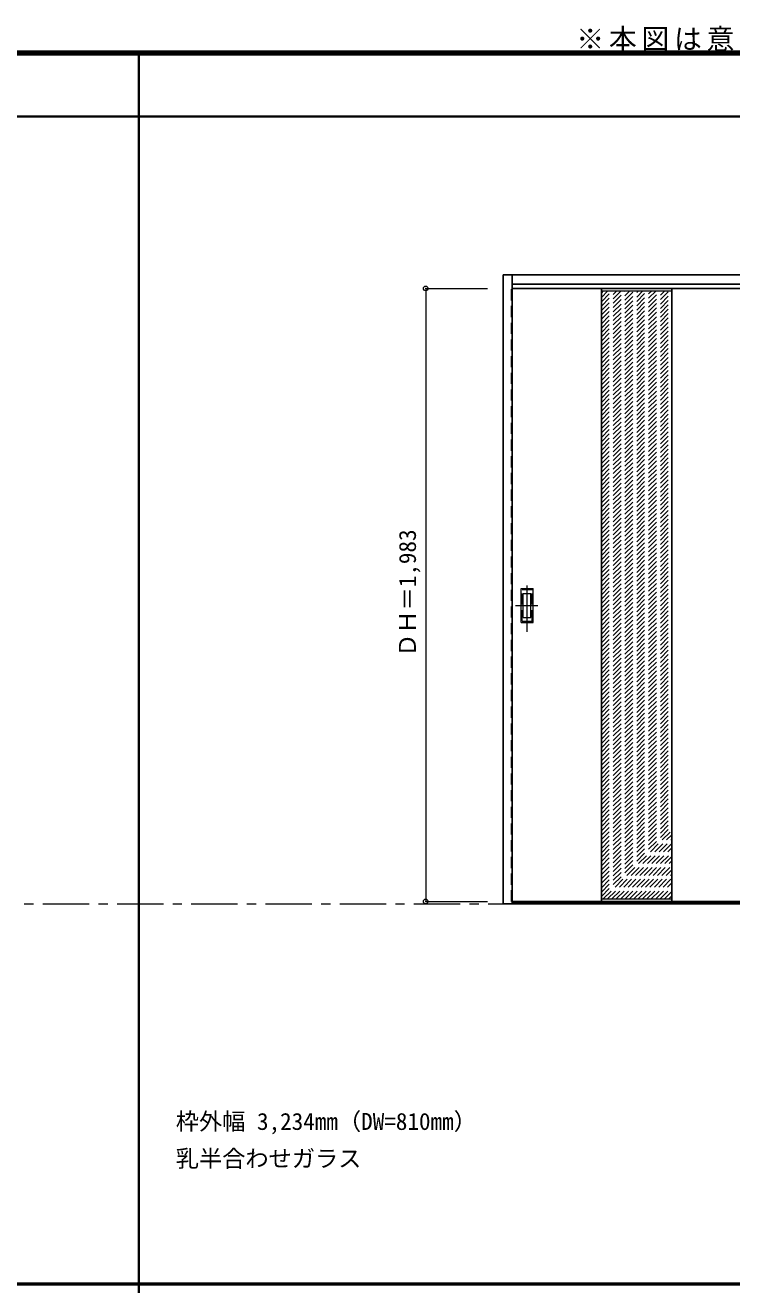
# Model space of a CAD drawing. Units: millimetres, scale not verified. Extents: x -6000 to 5700, y -4307 to 4260.
# Drawn here: x -267 to 2018, y 186 to 4260 of the extents above; entities that cross this region are included whole.
import ezdxf
from ezdxf.enums import TextEntityAlignment as Align

# ---------------------------------------------------------------- set-up
doc = ezdxf.new("R2010")
doc.units = ezdxf.units.MM
doc.header["$LTSCALE"] = 30
doc.header["$PDMODE"] = 32
doc.header["$PDSIZE"] = 15
doc.linetypes.add('CHAIN1', pattern=[8, 5, -1, 1, -1])
doc.linetypes.add('DASHED1', pattern=[1.8, 1.2, -0.6])
for name, color, linetype, lineweight in [('0-1_通り芯', 7, 'CHAIN1', 18), ('0-2_扉', 4, 'DASHED1', 9), ('0-4_枠', 3, 'Continuous', 25), ('0-6_引手', 7, 'Continuous', 18), ('0-B_寸法', 7, 'Continuous', 9), ('0-C_ハッチ', 4, 'DASHED1', 9), ('F-1_枠', 6, 'Continuous', 40)]:
    doc.layers.add(name, color=color, linetype=linetype, lineweight=lineweight)
doc.layers.add('0-A_文字', color=7, linetype='Continuous')
doc.styles.add('ＭＳ ゴシック', font='')
doc.styles.get('ＭＳ ゴシック').set_extended_font_data('MS Gothic')

msp = doc.modelspace()

# ---------------------------------------------------------------- linework, layer by layer
at = {"layer": '0-1_通り芯'}
msp.add_line((-5490, 1418), (5690, 1418), dxfattribs=at)
at = {"layer": '0-2_扉'}
for p, q in [((1305, 1426), (1305, 3409)), ((1308, 3409), (1305, 3409)), ((1308, 1426), (1305, 1426))]:
    msp.add_line(p, q, dxfattribs=at)
at = {"layer": '0-2_扉', "color": 3, "linetype": 'Continuous', "lineweight": 25}
for p, q in [((2115, 3409), (1308, 3409)), ((1596, 3409), (1596, 1426)), ((1824, 3409), (1824, 1426)), ((2115, 1426), (1308, 1426))]:
    msp.add_line(p, q, dxfattribs=at)
at = {"layer": '0-2_扉', "color": 7, "linetype": 'Continuous', "lineweight": 18}
for p, q in [((1596, 3401), (1824, 3401)), ((1596, 1434), (1824, 1434))]:
    msp.add_line(p, q, dxfattribs=at)
at = {"layer": '0-4_枠'}
for p, q in [((1278, 1418), (1278, 3453)), ((1278, 3453), (4512, 3453)), ((1308, 1418), (1308, 3453)), ((1308, 3423), (4482, 3423)), ((1308, 1418), (1278, 1418)), ((4482, 1421), (1308, 1421)), ((4482, 1418), (1308, 1418))]:
    msp.add_line(p, q, dxfattribs=at)
at = {"layer": '0-6_引手', "linetype": 'CHAIN1'}
for p, q in [((1356, 2298.27), (1356, 2469.12)), ((1317.93, 2383.5), (1390.43, 2383.5))]:
    msp.add_line(p, q, dxfattribs=at)
at = {"layer": '0-6_引手'}
for p, q in [((1337, 2438.5), (1375, 2438.5)), ((1337, 2328.5), (1337, 2438.5)), ((1343.5, 2422.5), (1368.5, 2422.5)), ((1343.5, 2344.5), (1343.5, 2422.5)), ((1368.5, 2344.5), (1368.5, 2422.5)), ((1375, 2328.5), (1375, 2438.5)), ((1337, 2328.5), (1375, 2328.5)), ((1343.5, 2344.5), (1368.5, 2344.5))]:
    msp.add_line(p, q, dxfattribs=at)
at = {"layer": '0-6_引手', "linetype": 'DASHED1'}
for p, q in [((1372, 2332.5), (1372, 2434.5)), ((1340, 2332.5), (1372, 2332.5))]:
    msp.add_line(p, q, dxfattribs=at)
msp.add_lwpolyline([(1340, 2332.5), (1340, 2434.5), (1372, 2434.5)], dxfattribs=at)
at = {"layer": '0-B_寸法', "color": 4}
for p, q in [((1028, 3409), (1228, 3409)), ((1028, 3409), (1028, 1426)), ((1028, 1426), (1228, 1426))]:
    msp.add_line(p, q, dxfattribs=at)
at = {"layer": '0-B_寸法'}
for p in [(1028, 3409), (1028, 1426)]:
    msp.add_point(p, dxfattribs=at)
at = {"layer": '0-C_ハッチ'}
for p, q in [((1596, 3181.64), (1815.36, 3401)), ((1596, 3195.79), (1801.21, 3401)), ((1596, 3209.93), (1787.07, 3401)), ((1596, 3224.07), (1772.93, 3401)), ((1596, 3238.21), (1758.79, 3401)), ((1596, 3252.35), (1744.65, 3401)), ((1596, 3266.5), (1730.5, 3401)), ((1596, 3280.64), (1716.36, 3401)), ((1596, 3294.78), (1702.22, 3401)), ((1596, 3308.92), (1688.08, 3401)), ((1596, 3323.06), (1673.93, 3401)), ((1596, 3337.21), (1659.79, 3401)), ((1596, 3351.35), (1645.65, 3401)), ((1596, 3365.49), (1631.51, 3401)), ((1596, 3379.63), (1617.37, 3401)), ((1596, 3393.78), (1603.22, 3401)), ((1596, 3167.5), (1824, 3395.5)), ((1596, 3153.36), (1824, 3381.36)), ((1596, 3139.22), (1824, 3367.22)), ((1596, 3125.07), (1824, 3353.07)), ((1596, 3110.93), (1824, 3338.93)), ((1596, 3096.79), (1824, 3324.79)), ((1596, 3082.65), (1824, 3310.65)), ((1596, 3068.51), (1824, 3296.51)), ((1596, 3054.36), (1824, 3282.36)), ((1596, 3040.22), (1824, 3268.22)), ((1596, 3026.08), (1824, 3254.08)), ((1596, 3011.94), (1824, 3239.94)), ((1596, 2997.8), (1824, 3225.8)), ((1596, 2983.65), (1824, 3211.65)), ((1596, 2969.51), (1824, 3197.51)), ((1596, 2955.37), (1824, 3183.37)), ((1596, 2941.23), (1824, 3169.23)), ((1596, 2927.08), (1824, 3155.08)), ((1596, 2912.94), (1824, 3140.94)), ((1596, 2898.8), (1824, 3126.8)), ((1596, 2884.66), (1824, 3112.66)), ((1596, 2870.52), (1824, 3098.52)), ((1596, 2856.37), (1824, 3084.37)), ((1596, 2842.23), (1824, 3070.23)), ((1596, 2828.09), (1824, 3056.09)), ((1596, 2813.95), (1824, 3041.95)), ((1596, 2799.81), (1824, 3027.81)), ((1596, 2785.66), (1824, 3013.66)), ((1596, 2771.52), (1824, 2999.52)), ((1596, 2757.38), (1824, 2985.38)), ((1596, 2743.24), (1824, 2971.24)), ((1596, 2729.09), (1824, 2957.09)), ((1596, 2714.95), (1824, 2942.95)), ((1596, 2700.81), (1824, 2928.81)), ((1596, 2686.67), (1824, 2914.67)), ((1596, 2672.53), (1824, 2900.53)), ((1596, 2658.38), (1824, 2886.38)), ((1596, 2644.24), (1824, 2872.24)), ((1596, 2630.1), (1824, 2858.1)), ((1596, 2615.96), (1824, 2843.96)), ((1596, 2601.82), (1824, 2829.82)), ((1596, 2587.67), (1824, 2815.67)), ((1596, 2573.53), (1824, 2801.53)), ((1596, 2559.39), (1824, 2787.39)), ((1596, 2545.25), (1824, 2773.25)), ((1596, 2531.11), (1824, 2759.11)), ((1596, 2516.96), (1824, 2744.96)), ((1596, 2502.82), (1824, 2730.82)), ((1596, 2488.68), (1824, 2716.68)), ((1596, 2474.54), (1824, 2702.54)), ((1596, 2460.39), (1824, 2688.39)), ((1596, 2446.25), (1824, 2674.25)), ((1596, 2432.11), (1824, 2660.11)), ((1596, 2417.97), (1824, 2645.97)), ((1596, 2403.83), (1824, 2631.83)), ((1596, 2389.68), (1824, 2617.68)), ((1596, 2375.54), (1824, 2603.54)), ((1596, 2361.4), (1824, 2589.4)), ((1596, 2347.26), (1824, 2575.26)), ((1596, 2333.12), (1824, 2561.12)), ((1596, 2318.97), (1824, 2546.97)), ((1596, 2304.83), (1824, 2532.83)), ((1596, 2290.69), (1824, 2518.69)), ((1596, 2276.55), (1824, 2504.55)), ((1596, 2262.4), (1824, 2490.4)), ((1596, 2248.26), (1824, 2476.26)), ((1596, 2234.12), (1824, 2462.12)), ((1596, 2219.98), (1824, 2447.98)), ((1596, 2205.84), (1824, 2433.84)), ((1596, 2191.69), (1824, 2419.69)), ((1596, 2177.55), (1824, 2405.55)), ((1596, 2163.41), (1824, 2391.41)), ((1596, 2149.27), (1824, 2377.27)), ((1596, 2135.13), (1824, 2363.13)), ((1596, 2120.98), (1824, 2348.98)), ((1596, 2106.84), (1824, 2334.84)), ((1596, 2092.7), (1824, 2320.7)), ((1596, 2078.56), (1824, 2306.56)), ((1596, 2064.41), (1824, 2292.41)), ((1596, 2050.27), (1824, 2278.27)), ((1596, 2036.13), (1824, 2264.13)), ((1596, 2021.99), (1824, 2249.99)), ((1596, 2007.85), (1824, 2235.85)), ((1596, 1993.7), (1824, 2221.7)), ((1596, 1979.56), (1824, 2207.56)), ((1596, 1965.42), (1824, 2193.42)), ((1596, 1951.28), (1824, 2179.28)), ((1596, 1937.14), (1824, 2165.14)), ((1596, 1922.99), (1824, 2150.99)), ((1596, 1908.85), (1824, 2136.85)), ((1596, 1894.71), (1824, 2122.71)), ((1596, 1880.57), (1824, 2108.57)), ((1596, 1866.42), (1824, 2094.42)), ((1596, 1852.28), (1824, 2080.28)), ((1596, 1838.14), (1824, 2066.14)), ((1596, 1824), (1824, 2052)), ((1596, 1809.86), (1824, 2037.86)), ((1596, 1795.71), (1824, 2023.71)), ((1596, 1781.57), (1824, 2009.57)), ((1596, 1767.43), (1824, 1995.43)), ((1596, 1753.29), (1824, 1981.29)), ((1596, 1739.15), (1824, 1967.15)), ((1596, 1725), (1824, 1953)), ((1596, 1710.86), (1824, 1938.86)), ((1596, 1696.72), (1824, 1924.72)), ((1596, 1682.58), (1824, 1910.58)), ((1596, 1668.43), (1824, 1896.43)), ((1596, 1654.29), (1824, 1882.29)), ((1596, 1640.15), (1824, 1868.15)), ((1596, 1626.01), (1824, 1854.01)), ((1596, 1611.87), (1824, 1839.87)), ((1596, 1597.72), (1824, 1825.72)), ((1596, 1583.58), (1824, 1811.58)), ((1596, 1569.44), (1824, 1797.44)), ((1596, 1555.3), (1824, 1783.3)), ((1596, 1541.16), (1824, 1769.16)), ((1596, 1527.01), (1824, 1755.01)), ((1596, 1512.87), (1824, 1740.87)), ((1596, 1498.73), (1824, 1726.73)), ((1596, 1484.59), (1824, 1712.59)), ((1596, 1470.44), (1824, 1698.44)), ((1596, 1456.3), (1824, 1684.3)), ((1596, 1442.16), (1824, 1670.16)), ((1601.98, 1434), (1824, 1656.02)), ((1616.12, 1434), (1824, 1641.88)), ((1630.27, 1434), (1824, 1627.73)), ((1644.41, 1434), (1824, 1613.59)), ((1658.55, 1434), (1824, 1599.45)), ((1672.69, 1434), (1824, 1585.31)), ((1686.83, 1434), (1824, 1571.17)), ((1700.98, 1434), (1824, 1557.02)), ((1715.12, 1434), (1824, 1542.88)), ((1729.26, 1434), (1824, 1528.74)), ((1743.4, 1434), (1824, 1514.6)), ((1757.54, 1434), (1824, 1500.45)), ((1771.69, 1434), (1824, 1486.31)), ((1785.83, 1434), (1824, 1472.17)), ((1799.97, 1434), (1824, 1458.03)), ((1814.11, 1434), (1824, 1443.89))]:
    msp.add_line(p, q, dxfattribs=at)
at = {"layer": 'F-1_枠'}
for p, q in [((-6000, 4175), (5700, 4175)), ((-6000, 4170), (5700, 4170)), ((-6000, 4165), (5700, 4165)), ((100, -3790), (100, 4175)), ((-6000, 3965), (5700, 3965)), ((-6000, 190.5), (5700, 190.5)), ((-6000, 187.5), (5700, 187.5))]:
    msp.add_line(p, q, dxfattribs=at)

# ---------------------------------------------------------------- texts
at = {"layer": '0-A_文字', "style": 'ＭＳ ゴシック'}
for s, p in [('枠外幅 3,234mm（DW=810mm）', (220, 670.5)), ('乳半合わせガラス', (220, 550.5))]:
    msp.add_text(s, height=54.99, dxfattribs=at).set_placement(p, align=Align.BOTTOM_LEFT)
at = {"layer": '0-A_文字', "insert": (1515, 4175), "char_height": 65.98, "attachment_point": 7, "style": 'ＭＳ ゴシック'}
msp.add_mtext('\\T1.17;※本図は意匠確認用です。\u3000表記の簡略化している部位がございますのでご注意下さい。', dxfattribs=at)
at = {"layer": '0-B_寸法', "style": 'ＭＳ ゴシック'}
msp.add_text('ＤＨ＝1,983', height=54.99, rotation=90, dxfattribs=at).set_placement((1013, 2217.25), align=Align.BOTTOM_LEFT)

doc.saveas('drawing.dxf')
